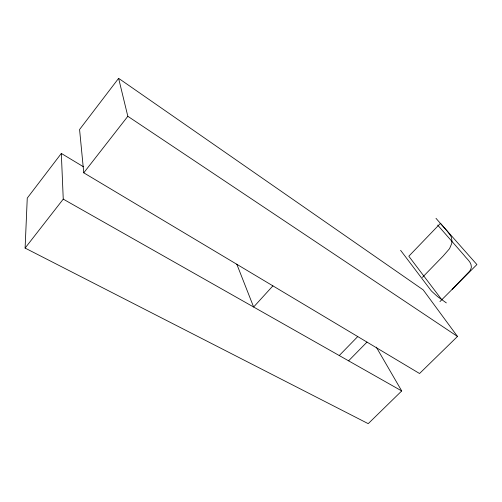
<?xml version="1.0" encoding="UTF-8"?>
<svg xmlns="http://www.w3.org/2000/svg" width="502" height="502" viewBox="0 0 502 502"><rect width="100%" height="100%" fill="white"/><g stroke="black" fill="none" stroke-linecap="round" stroke-linejoin="round"><path stroke-width="0.75" d="M376.299 347.146L401.713 390.939L368.223 423.663L25.1 248.076L27.259 198.108L61.326 153.443L83.476 166.783M118.616 78.337L79.573 129.522L83.765 172.82L419.553 373.513L457.485 336.453L423.192 289.88L118.616 78.337L127.828 116.295L457.485 336.453M25.1 248.076L63.252 199.131L61.326 153.443M83.765 172.82L127.828 116.295M272.906 285.864L253.629 307.017L236.787 264.14M339.252 355.541L357.744 336.572M422.408 277.374L443.134 256.045L449.566 248.653L451.756 243.432L451.925 240.42L451.304 237.226A15.995 10.667 -50.6 0 0 450.677 235.777L447.238 231.171L435.993 218.332M348.589 360.831L366.993 342.1M452.101 289.403L469.495 271.312A8.446 5.961 -49.9 0 0 470.418 269.863L470.995 268.551A6.319 4.468 -49.8 0 0 471.347 266.932C471.428 261.981 466.64 258.856 464.03 255.217L437.688 225.116M439.934 301.602L476.9 264.56L440.442 223.359L408.816 256.227L441.798 299.732M63.252 199.131L401.713 390.939M446.341 302.901L438.591 297.347A16.114 2.516 43.6 0 1 436.627 295.766L432.021 291.574A6.877 1.086 43.6 0 1 431.061 290.564L400.596 250.303"/></g></svg>
